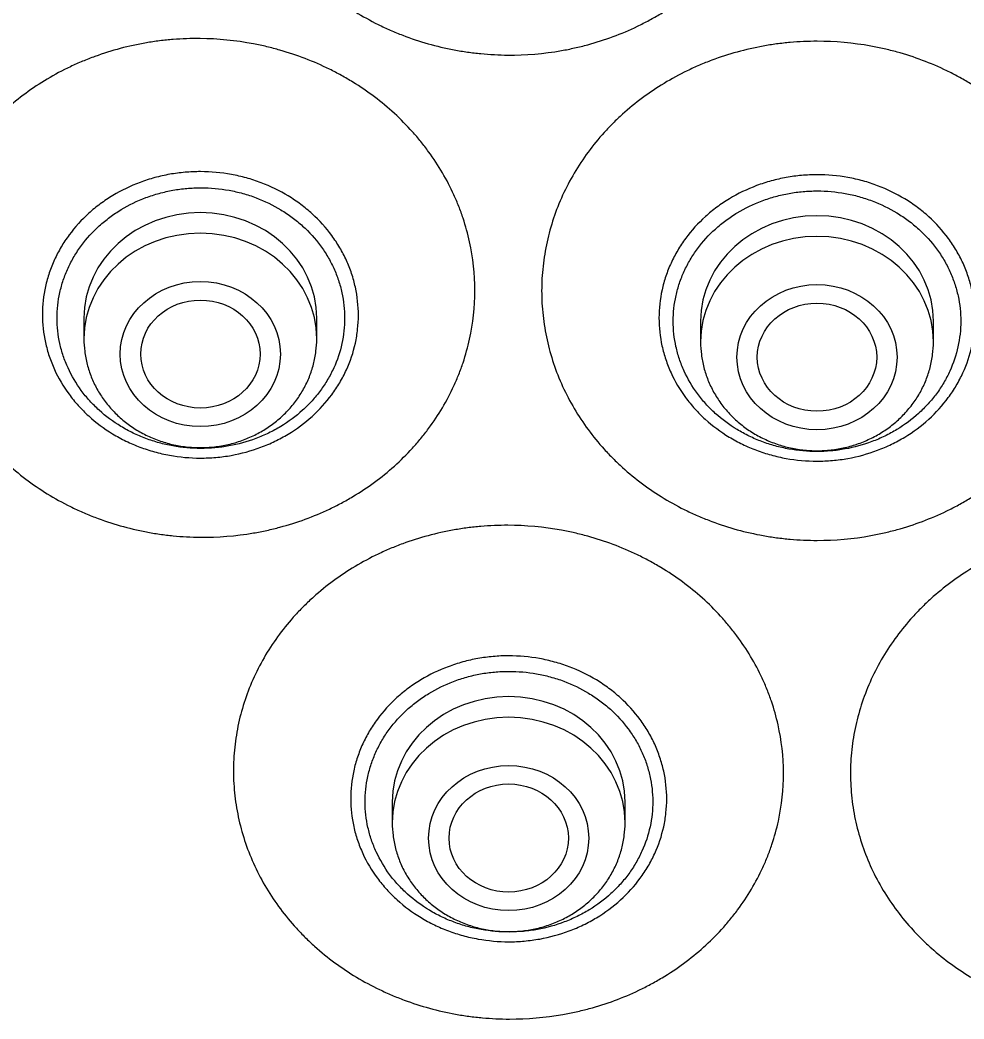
# Model space of a CAD drawing. Header units: millimetres. Extents: x 976 to 9349, y -1578 to 2211.
# Drawn here: x 2936.504 to 2938.166, y 1368.566 to 1370.325 of the extents above; entities that cross this region are included whole.
import ezdxf

# ---------------------------------------------------------------- set-up
doc = ezdxf.new("R2010")
doc.units = ezdxf.units.MM
doc.layers.add('Wbudowane', color=175, linetype='Continuous')

# ---------------------------------------------------------------- blocks, each defined once
blk = doc.blocks.new('Z$W@#21058')
for p, q in [((18.569, 137.7496), (18.569, 137.7133)), ((18.979, 137.7133), (18.979, 137.7496)), ((19.655, 137.7442), (19.655, 137.7078)), ((20.065, 137.7078), (20.065, 137.7442)), ((19.112, 136.8973), (19.112, 136.8609)), ((19.522, 136.8609), (19.522, 136.8973))]:
    blk.add_line(p, q)
for centre in [(18.774, 137.7496), (19.86, 137.7442), (18.774, 137.7133), (19.86, 137.7078), (19.317, 136.8973), (19.317, 136.8609)]:
    blk.add_ellipse(centre, major_axis=(-0.205, 0), ratio=0.906308, start_param=3.141593, end_param=6.283185)
for centre, major_axis, ratio in [((18.774, 137.6863), (-0.141, 0), 0.906308), ((19.86, 137.6808), (-0.141, 0), 0.906308), ((18.7742, 137.6863), (0.105, 0), 0.905881), ((19.86, 137.6808), (0.1051, 0), 0.906308), ((19.317, 136.8339), (-0.141, 0), 0.906308), ((19.3171, 136.834), (0.105, 0.0002), 0.90652)]:
    blk.add_ellipse(centre, major_axis=major_axis, ratio=ratio)
for points, knots in [([(19.801, 138.6523), (19.8009, 138.623), (19.7977, 138.5943), (19.7883, 138.5519), (19.7844, 138.5379), (19.7775, 138.5171), (19.7749, 138.5102), (19.7695, 138.4964), (19.7666, 138.4897), (19.7513, 138.4563), (19.7363, 138.4309), (19.7143, 138.401), (19.7097, 138.3951), (19.7002, 138.3835), (19.6952, 138.3778), (19.68, 138.361), (19.6693, 138.3503), (19.6357, 138.3199), (19.6113, 138.3017), (19.5781, 138.2817), (19.5713, 138.2779), (19.5576, 138.2705), (19.5507, 138.2669), (19.5297, 138.2568), (19.5011, 138.2447), (19.4714, 138.2352), (19.4486, 138.229), (19.4409, 138.2271), (19.4255, 138.2237), (19.4177, 138.2221), (19.3786, 138.2153), (19.3471, 138.2127), (19.2998, 138.213), (19.2839, 138.2138), (19.2601, 138.2161), (19.2522, 138.217), (19.2364, 138.2193), (19.2286, 138.2206), (19.1898, 138.2279), (19.1597, 138.2365), (19.1231, 138.2506), (19.1158, 138.2535), (19.1014, 138.2599), (19.0942, 138.2632), (19.0732, 138.2736), (19.0597, 138.2812), (19.0204, 138.3055), (18.9959, 138.324), (18.9678, 138.35), (18.9623, 138.3553), (18.9516, 138.3661), (18.9465, 138.3717), (18.9315, 138.3885), (18.9127, 138.4119), (18.8965, 138.4368), (18.8816, 138.4625), (18.8748, 138.4758), (18.8566, 138.5162), (18.8476, 138.5438), (18.8399, 138.5794), (18.8386, 138.5865), (18.8363, 138.6009), (18.8353, 138.6082), (18.833, 138.63), (18.8316, 138.6591), (18.8332, 138.6882), (18.8365, 138.7173), (18.8389, 138.7317), (18.8483, 138.7741), (18.8576, 138.8017), (18.876, 138.8418), (18.8829, 138.855), (18.898, 138.8805), (18.9143, 138.9052), (18.9332, 138.9282), (18.9483, 138.9449), (18.9535, 138.9503), (18.9642, 138.961), (18.9698, 138.9663), (18.9981, 138.9919), (19.0226, 139.01), (19.0621, 139.0338), (19.0757, 139.0411), (19.0967, 139.0513), (19.1039, 139.0545), (19.1183, 139.0606), (19.1256, 139.0635), (19.1623, 139.0771), (19.1925, 139.0853), (19.2314, 139.092), (19.2392, 139.0932), (19.2549, 139.0953), (19.2629, 139.0961), (19.2867, 139.0981), (19.3025, 139.0987), (19.3499, 139.0983), (19.3813, 139.0953), (19.4204, 139.0879), (19.4282, 139.0862), (19.4436, 139.0826), (19.4513, 139.0806), (19.474, 139.0741), (19.5037, 139.0642), (19.5322, 139.0516), (19.5532, 139.0412), (19.5601, 139.0376), (19.5737, 139.03), (19.5805, 139.026), (19.6135, 139.0056), (19.6379, 138.9871), (19.6713, 138.9562), (19.6819, 138.9454), (19.6971, 138.9283), (19.702, 138.9225), (19.7114, 138.9108), (19.7159, 138.9048), (19.7378, 138.8746), (19.7526, 138.849), (19.7677, 138.8154), (19.7706, 138.8086), (19.7759, 138.7948), (19.7784, 138.7878), (19.7852, 138.7669), (19.789, 138.7529), (19.7981, 138.7103), (19.8011, 138.6815), (19.801, 138.6523)], [0, 0, 0, 0, 0.03125, 0.03125, 0.046875, 0.046875, 0.054688, 0.054688, 0.0625, 0.0625, 0.09375, 0.09375, 0.101562, 0.101562, 0.109375, 0.109375, 0.125, 0.125, 0.15625, 0.15625, 0.164062, 0.164062, 0.171875, 0.171875, 0.1875, 0.203125, 0.203125, 0.210937, 0.210937, 0.21875, 0.21875, 0.25, 0.25, 0.265625, 0.265625, 0.273437, 0.273437, 0.28125, 0.28125, 0.3125, 0.3125, 0.320312, 0.320312, 0.328125, 0.328125, 0.34375, 0.34375, 0.375, 0.375, 0.382812, 0.382812, 0.390625, 0.390625, 0.40625, 0.421875, 0.421875, 0.4375, 0.4375, 0.46875, 0.46875, 0.476562, 0.476562, 0.484375, 0.484375, 0.5, 0.515625, 0.515625, 0.53125, 0.53125, 0.5625, 0.5625, 0.578125, 0.578125, 0.59375, 0.609375, 0.609375, 0.617187, 0.617187, 0.625, 0.625, 0.65625, 0.65625, 0.671875, 0.671875, 0.679687, 0.679687, 0.6875, 0.6875, 0.71875, 0.71875, 0.726562, 0.726562, 0.734375, 0.734375, 0.75, 0.75, 0.78125, 0.78125, 0.789062, 0.789062, 0.796875, 0.796875, 0.8125, 0.828125, 0.828125, 0.835937, 0.835937, 0.84375, 0.84375, 0.875, 0.875, 0.890625, 0.890625, 0.898437, 0.898437, 0.90625, 0.90625, 0.9375, 0.9375, 0.945312, 0.945312, 0.953125, 0.953125, 0.96875, 0.96875, 1, 1, 1, 1]), ([(20.8876, 138.6572), (20.8876, 138.6279), (20.8844, 138.5991), (20.8751, 138.5567), (20.8713, 138.5426), (20.8643, 138.5217), (20.8618, 138.5148), (20.8564, 138.501), (20.8535, 138.4942), (20.8383, 138.4606), (20.8234, 138.4351), (20.8013, 138.405), (20.7968, 138.399), (20.7873, 138.3873), (20.7824, 138.3815), (20.7671, 138.3646), (20.7564, 138.3538), (20.7229, 138.323), (20.6985, 138.3046), (20.6653, 138.2843), (20.6586, 138.2804), (20.6449, 138.2728), (20.6379, 138.2692), (20.617, 138.2589), (20.5884, 138.2465), (20.5586, 138.2367), (20.5359, 138.2303), (20.5282, 138.2283), (20.5128, 138.2247), (20.5049, 138.2231), (20.4659, 138.2159), (20.4344, 138.213), (20.3871, 138.2128), (20.3712, 138.2135), (20.3474, 138.2155), (20.3395, 138.2164), (20.3237, 138.2185), (20.3159, 138.2197), (20.2771, 138.2267), (20.2469, 138.2349), (20.2103, 138.2487), (20.203, 138.2516), (20.1886, 138.2578), (20.1815, 138.2611), (20.1605, 138.2713), (20.1469, 138.2787), (20.1076, 138.3026), (20.0831, 138.3208), (20.0549, 138.3465), (20.0494, 138.3518), (20.0387, 138.3625), (20.0336, 138.368), (20.0185, 138.3847), (19.9998, 138.4078), (19.9835, 138.4326), (19.9686, 138.4581), (19.9617, 138.4714), (19.9435, 138.5115), (19.9344, 138.5391), (19.9252, 138.5816), (19.9228, 138.596), (19.9197, 138.6251), (19.9182, 138.6542), (19.9198, 138.6833), (19.9222, 138.7051), (19.9232, 138.7124), (19.9255, 138.7268), (19.9269, 138.7339), (19.9347, 138.7694), (19.9439, 138.797), (19.9622, 138.8374), (19.9691, 138.8507), (19.9842, 138.8763), (20.0005, 138.9012), (20.0193, 138.9244), (20.0344, 138.9412), (20.0396, 138.9467), (20.0503, 138.9575), (20.0558, 138.9628), (20.0841, 138.9887), (20.1086, 139.0071), (20.1481, 139.0313), (20.1616, 139.0387), (20.1827, 139.0491), (20.1899, 139.0524), (20.2043, 139.0587), (20.2116, 139.0616), (20.2483, 139.0756), (20.2785, 139.084), (20.3173, 139.0912), (20.3251, 139.0925), (20.3409, 139.0946), (20.3488, 139.0956), (20.3727, 139.0978), (20.3885, 139.0985), (20.4359, 139.0986), (20.4673, 139.0959), (20.5063, 139.0889), (20.5142, 139.0873), (20.5296, 139.0838), (20.5373, 139.0819), (20.56, 139.0757), (20.5897, 139.066), (20.6182, 139.0537), (20.6392, 139.0436), (20.6461, 139.04), (20.6597, 139.0326), (20.6665, 139.0287), (20.6996, 139.0085), (20.7239, 138.9903), (20.7574, 138.9597), (20.768, 138.949), (20.7832, 138.9322), (20.7881, 138.9264), (20.7976, 138.9147), (20.8021, 138.9088), (20.824, 138.8788), (20.8389, 138.8534), (20.854, 138.8199), (20.8569, 138.8132), (20.8622, 138.7994), (20.8647, 138.7925), (20.8716, 138.7716), (20.8754, 138.7576), (20.8846, 138.7152), (20.8877, 138.6864), (20.8876, 138.6572)], [0, 0, 0, 0, 0.03125, 0.03125, 0.046875, 0.046875, 0.054687, 0.054687, 0.0625, 0.0625, 0.09375, 0.09375, 0.101562, 0.101562, 0.109375, 0.109375, 0.125, 0.125, 0.15625, 0.15625, 0.164062, 0.164062, 0.171875, 0.171875, 0.1875, 0.203125, 0.203125, 0.210937, 0.210937, 0.21875, 0.21875, 0.25, 0.25, 0.265625, 0.265625, 0.273437, 0.273437, 0.28125, 0.28125, 0.3125, 0.3125, 0.320312, 0.320312, 0.328125, 0.328125, 0.34375, 0.34375, 0.375, 0.375, 0.382812, 0.382812, 0.390625, 0.390625, 0.40625, 0.421875, 0.421875, 0.4375, 0.4375, 0.46875, 0.46875, 0.484375, 0.484375, 0.5, 0.515625, 0.515625, 0.523437, 0.523437, 0.53125, 0.53125, 0.5625, 0.5625, 0.578125, 0.578125, 0.59375, 0.609375, 0.609375, 0.617187, 0.617187, 0.625, 0.625, 0.65625, 0.65625, 0.671875, 0.671875, 0.679687, 0.679687, 0.6875, 0.6875, 0.71875, 0.71875, 0.726562, 0.726562, 0.734375, 0.734375, 0.75, 0.75, 0.78125, 0.78125, 0.789062, 0.789062, 0.796875, 0.796875, 0.8125, 0.828125, 0.828125, 0.835937, 0.835937, 0.84375, 0.84375, 0.875, 0.875, 0.890625, 0.890625, 0.898437, 0.898437, 0.90625, 0.90625, 0.9375, 0.9375, 0.945312, 0.945312, 0.953125, 0.953125, 0.96875, 0.96875, 1, 1, 1, 1]), ([(19.2575, 137.7982), (19.2575, 137.7692), (19.2543, 137.7407), (19.2451, 137.6987), (19.2413, 137.6848), (19.2344, 137.6642), (19.2319, 137.6574), (19.2265, 137.6438), (19.2236, 137.6371), (19.2085, 137.604), (19.1936, 137.5789), (19.1716, 137.5493), (19.1671, 137.5435), (19.1576, 137.532), (19.1527, 137.5263), (19.1375, 137.5096), (19.1269, 137.4991), (19.0934, 137.469), (19.069, 137.4511), (19.0359, 137.4313), (19.0292, 137.4275), (19.0155, 137.4202), (19.0086, 137.4167), (18.9876, 137.4068), (18.9591, 137.3948), (18.9293, 137.3854), (18.9066, 137.3794), (18.899, 137.3775), (18.8835, 137.3741), (18.8757, 137.3726), (18.8366, 137.3659), (18.8052, 137.3634), (18.7578, 137.3639), (18.742, 137.3647), (18.7182, 137.3671), (18.7103, 137.368), (18.6945, 137.3703), (18.6867, 137.3716), (18.6479, 137.379), (18.6177, 137.3876), (18.5811, 137.4017), (18.5738, 137.4047), (18.5594, 137.411), (18.5522, 137.4143), (18.5312, 137.4247), (18.5176, 137.4322), (18.4783, 137.4565), (18.4538, 137.4749), (18.4256, 137.5008), (18.4201, 137.5061), (18.4094, 137.5168), (18.4042, 137.5223), (18.3892, 137.5391), (18.3704, 137.5623), (18.3541, 137.587), (18.3391, 137.6126), (18.3323, 137.6258), (18.314, 137.6659), (18.3049, 137.6933), (18.2971, 137.7285), (18.2958, 137.7356), (18.2934, 137.7499), (18.2925, 137.7571), (18.2901, 137.7788), (18.2885, 137.8076), (18.2901, 137.8364), (18.2925, 137.8581), (18.2934, 137.8652), (18.2958, 137.8795), (18.2972, 137.8865), (18.3049, 137.9216), (18.314, 137.9489), (18.3323, 137.9886), (18.3391, 138.0017), (18.3541, 138.0269), (18.3704, 138.0513), (18.3892, 138.0741), (18.4042, 138.0906), (18.4094, 138.096), (18.4201, 138.1065), (18.4256, 138.1117), (18.4538, 138.1371), (18.4783, 138.155), (18.5176, 138.1784), (18.5312, 138.1857), (18.5522, 138.1957), (18.5594, 138.1988), (18.5738, 138.2049), (18.5811, 138.2077), (18.6177, 138.2211), (18.6479, 138.2291), (18.6867, 138.2357), (18.6945, 138.2369), (18.7103, 138.2389), (18.7182, 138.2397), (18.742, 138.2416), (18.7578, 138.2421), (18.8052, 138.2416), (18.8366, 138.2385), (18.8757, 138.2311), (18.8835, 138.2294), (18.899, 138.2257), (18.9066, 138.2237), (18.9293, 138.2172), (18.9591, 138.2073), (18.9876, 138.1948), (19.0086, 138.1844), (19.0155, 138.1808), (19.0292, 138.1732), (19.0359, 138.1693), (19.069, 138.1489), (19.0934, 138.1305), (19.1269, 138.0998), (19.1375, 138.089), (19.1527, 138.0721), (19.1576, 138.0663), (19.1671, 138.0546), (19.1716, 138.0487), (19.1936, 138.0187), (19.2085, 137.9933), (19.2236, 137.9599), (19.2265, 137.9532), (19.2319, 137.9395), (19.2344, 137.9326), (19.2413, 137.9118), (19.2451, 137.8979), (19.2543, 137.8557), (19.2575, 137.8272), (19.2575, 137.7982)], [0, 0, 0, 0, 0.03125, 0.03125, 0.046875, 0.046875, 0.054687, 0.054687, 0.0625, 0.0625, 0.09375, 0.09375, 0.101562, 0.101562, 0.109375, 0.109375, 0.125, 0.125, 0.15625, 0.15625, 0.164062, 0.164062, 0.171875, 0.171875, 0.1875, 0.203125, 0.203125, 0.210937, 0.210937, 0.21875, 0.21875, 0.25, 0.25, 0.265625, 0.265625, 0.273438, 0.273438, 0.28125, 0.28125, 0.3125, 0.3125, 0.320313, 0.320313, 0.328125, 0.328125, 0.34375, 0.34375, 0.375, 0.375, 0.382813, 0.382813, 0.390625, 0.390625, 0.40625, 0.421875, 0.421875, 0.4375, 0.4375, 0.46875, 0.46875, 0.476562, 0.476562, 0.484375, 0.484375, 0.5, 0.515625, 0.515625, 0.523437, 0.523437, 0.53125, 0.53125, 0.5625, 0.5625, 0.578125, 0.578125, 0.59375, 0.609375, 0.609375, 0.617187, 0.617187, 0.625, 0.625, 0.65625, 0.65625, 0.671875, 0.671875, 0.679687, 0.679687, 0.6875, 0.6875, 0.71875, 0.71875, 0.726562, 0.726562, 0.734375, 0.734375, 0.75, 0.75, 0.78125, 0.78125, 0.789062, 0.789062, 0.796875, 0.796875, 0.8125, 0.828125, 0.828125, 0.835937, 0.835937, 0.84375, 0.84375, 0.875, 0.875, 0.890625, 0.890625, 0.898437, 0.898437, 0.90625, 0.90625, 0.9375, 0.9375, 0.945312, 0.945312, 0.953125, 0.953125, 0.96875, 0.96875, 1, 1, 1, 1]), ([(20.3449, 137.7976), (20.3449, 137.7686), (20.3417, 137.74), (20.3325, 137.6979), (20.3287, 137.684), (20.3217, 137.6633), (20.3192, 137.6564), (20.3138, 137.6428), (20.311, 137.636), (20.2958, 137.6028), (20.2809, 137.5775), (20.2589, 137.5477), (20.2543, 137.5418), (20.2448, 137.5302), (20.2399, 137.5244), (20.2247, 137.5077), (20.214, 137.497), (20.1805, 137.4666), (20.156, 137.4484), (20.1229, 137.4283), (20.1161, 137.4244), (20.1024, 137.417), (20.0955, 137.4134), (20.0745, 137.4033), (20.0459, 137.391), (20.0162, 137.3813), (19.9934, 137.3751), (19.9858, 137.3732), (19.9703, 137.3696), (19.9625, 137.368), (19.9233, 137.361), (19.8919, 137.3582), (19.8444, 137.3582), (19.8286, 137.3589), (19.8048, 137.361), (19.7968, 137.3619), (19.781, 137.364), (19.7732, 137.3652), (19.7343, 137.3722), (19.7041, 137.3805), (19.6674, 137.3943), (19.6601, 137.3972), (19.6457, 137.4034), (19.6385, 137.4066), (19.6175, 137.4168), (19.6039, 137.4242), (19.5644, 137.4481), (19.54, 137.4662), (19.5117, 137.4919), (19.5061, 137.4971), (19.4955, 137.5078), (19.4903, 137.5132), (19.4752, 137.5299), (19.4564, 137.5529), (19.4401, 137.5775), (19.4251, 137.6029), (19.4182, 137.616), (19.3999, 137.656), (19.3907, 137.6834), (19.383, 137.7186), (19.3816, 137.7256), (19.3793, 137.7399), (19.3783, 137.7471), (19.3759, 137.7688), (19.3743, 137.7976), (19.3759, 137.8265), (19.3783, 137.8481), (19.3793, 137.8553), (19.3816, 137.8696), (19.383, 137.8767), (19.3907, 137.9119), (19.3999, 137.9393), (19.4182, 137.9792), (19.4251, 137.9924), (19.4401, 138.0178), (19.4564, 138.0424), (19.4752, 138.0654), (19.4903, 138.082), (19.4955, 138.0875), (19.5061, 138.0981), (19.5117, 138.1034), (19.54, 138.129), (19.5644, 138.1472), (19.6039, 138.171), (19.6175, 138.1784), (19.6385, 138.1886), (19.6457, 138.1919), (19.6601, 138.1981), (19.6674, 138.201), (19.7041, 138.2147), (19.7343, 138.223), (19.7732, 138.23), (19.781, 138.2313), (19.7968, 138.2334), (19.8048, 138.2343), (19.8286, 138.2364), (19.8444, 138.2371), (19.8919, 138.2371), (19.9233, 138.2343), (19.9625, 138.2272), (19.9703, 138.2256), (19.9858, 138.2221), (19.9934, 138.2202), (20.0162, 138.2139), (20.0459, 138.2042), (20.0745, 138.192), (20.0955, 138.1818), (20.1024, 138.1783), (20.1161, 138.1708), (20.1229, 138.1669), (20.156, 138.1468), (20.1805, 138.1287), (20.214, 138.0983), (20.2247, 138.0876), (20.2399, 138.0708), (20.2448, 138.0651), (20.2543, 138.0535), (20.2589, 138.0476), (20.2809, 138.0177), (20.2958, 137.9925), (20.311, 137.9592), (20.3138, 137.9525), (20.3192, 137.9388), (20.3217, 137.932), (20.3287, 137.9112), (20.3325, 137.8973), (20.3417, 137.8552), (20.3449, 137.8267), (20.3449, 137.7976)], [0, 0, 0, 0, 0.03125, 0.03125, 0.046875, 0.046875, 0.054687, 0.054687, 0.0625, 0.0625, 0.09375, 0.09375, 0.101562, 0.101562, 0.109375, 0.109375, 0.125, 0.125, 0.15625, 0.15625, 0.164062, 0.164062, 0.171875, 0.171875, 0.1875, 0.203125, 0.203125, 0.210938, 0.210938, 0.21875, 0.21875, 0.25, 0.25, 0.265625, 0.265625, 0.273438, 0.273438, 0.28125, 0.28125, 0.3125, 0.3125, 0.320313, 0.320313, 0.328125, 0.328125, 0.34375, 0.34375, 0.375, 0.375, 0.382813, 0.382813, 0.390625, 0.390625, 0.40625, 0.421875, 0.421875, 0.4375, 0.4375, 0.46875, 0.46875, 0.476562, 0.476562, 0.484375, 0.484375, 0.5, 0.515625, 0.515625, 0.523437, 0.523437, 0.53125, 0.53125, 0.5625, 0.5625, 0.578125, 0.578125, 0.59375, 0.609375, 0.609375, 0.617187, 0.617187, 0.625, 0.625, 0.65625, 0.65625, 0.671875, 0.671875, 0.679688, 0.679688, 0.6875, 0.6875, 0.71875, 0.71875, 0.726563, 0.726563, 0.734375, 0.734375, 0.75, 0.75, 0.78125, 0.78125, 0.789063, 0.789063, 0.796875, 0.796875, 0.8125, 0.828125, 0.828125, 0.835938, 0.835938, 0.84375, 0.84375, 0.875, 0.875, 0.890625, 0.890625, 0.898438, 0.898438, 0.90625, 0.90625, 0.9375, 0.9375, 0.945313, 0.945313, 0.953125, 0.953125, 0.96875, 0.96875, 1, 1, 1, 1]), ([(18.4959, 137.7559), (18.4959, 137.7725), (18.4977, 137.789), (18.5022, 137.8094), (18.5033, 137.8134), (18.5055, 137.8215), (18.5067, 137.8255), (18.5107, 137.8373), (18.5168, 137.8527), (18.5246, 137.8676), (18.531, 137.8785), (18.5333, 137.8821), (18.538, 137.8892), (18.5405, 137.8927), (18.5532, 137.9099), (18.5647, 137.9226), (18.584, 137.94), (18.5908, 137.9455), (18.605, 137.956), (18.6123, 137.961), (18.635, 137.9746), (18.651, 137.9823), (18.6763, 137.9918), (18.685, 137.9946), (18.7025, 137.9993), (18.7201, 138.0033), (18.738, 138.0056), (18.7561, 138.0072), (18.7653, 138.0076), (18.7928, 138.0075), (18.8109, 138.0058), (18.8376, 138.001), (18.8464, 137.9989), (18.8595, 137.9953), (18.8639, 137.994), (18.8725, 137.9912), (18.8767, 137.9897), (18.8978, 137.9817), (18.9138, 137.9739), (18.9327, 137.9624), (18.9364, 137.96), (18.9437, 137.9551), (18.9474, 137.9525), (18.958, 137.9446), (18.9647, 137.939), (18.9839, 137.9215), (18.9955, 137.9088), (19.0082, 137.8915), (19.0106, 137.888), (19.0153, 137.8808), (19.0176, 137.8772), (19.024, 137.8663), (19.0317, 137.8514), (19.0378, 137.8359), (19.0418, 137.8241), (19.043, 137.8201), (19.0452, 137.812), (19.0462, 137.8079), (19.0507, 137.7876), (19.0524, 137.7712), (19.0524, 137.7465), (19.052, 137.7383), (19.0506, 137.7259), (19.0501, 137.7218), (19.0487, 137.7136), (19.0479, 137.7095), (19.0435, 137.6893), (19.0382, 137.6736), (19.0278, 137.6507), (19.0238, 137.6432), (19.0152, 137.6286), (19.0105, 137.6215), (18.9954, 137.6011), (18.9839, 137.5883), (18.9579, 137.5648), (18.9438, 137.5544), (18.9212, 137.5408), (18.9134, 137.5366), (18.8973, 137.5288), (18.889, 137.5252), (18.8637, 137.5158), (18.8463, 137.5111), (18.824, 137.5071), (18.8195, 137.5064), (18.8105, 137.5052), (18.8059, 137.5047), (18.7922, 137.5035), (18.7831, 137.5031), (18.7559, 137.5032), (18.7379, 137.5048), (18.7154, 137.5089), (18.7109, 137.5098), (18.702, 137.5118), (18.6976, 137.513), (18.6846, 137.5166), (18.6675, 137.5222), (18.6511, 137.5292), (18.6391, 137.5351), (18.6351, 137.5371), (18.6272, 137.5414), (18.6233, 137.5436), (18.6043, 137.5552), (18.5903, 137.5657), (18.571, 137.5832), (18.5649, 137.5893), (18.5562, 137.5989), (18.5534, 137.6022), (18.5479, 137.6089), (18.5453, 137.6123), (18.5327, 137.6295), (18.5241, 137.644), (18.5154, 137.663), (18.5138, 137.6669), (18.5107, 137.6747), (18.5092, 137.6787), (18.5053, 137.6906), (18.503, 137.6986), (18.4977, 137.7228), (18.4959, 137.7392), (18.4959, 137.7559)], [0, 0, 0, 0, 0.03125, 0.03125, 0.039062, 0.039062, 0.046875, 0.046875, 0.0625, 0.078125, 0.078125, 0.085937, 0.085937, 0.09375, 0.09375, 0.125, 0.125, 0.140625, 0.140625, 0.15625, 0.15625, 0.1875, 0.1875, 0.203125, 0.203125, 0.21875, 0.234375, 0.234375, 0.25, 0.25, 0.28125, 0.28125, 0.296875, 0.296875, 0.304687, 0.304687, 0.3125, 0.3125, 0.34375, 0.34375, 0.351562, 0.351562, 0.359375, 0.359375, 0.375, 0.375, 0.40625, 0.40625, 0.414062, 0.414062, 0.421875, 0.421875, 0.4375, 0.453125, 0.453125, 0.460937, 0.460937, 0.46875, 0.46875, 0.5, 0.5, 0.515625, 0.515625, 0.523437, 0.523437, 0.53125, 0.53125, 0.5625, 0.5625, 0.578125, 0.578125, 0.59375, 0.59375, 0.625, 0.625, 0.65625, 0.65625, 0.671875, 0.671875, 0.6875, 0.6875, 0.71875, 0.71875, 0.726562, 0.726562, 0.734375, 0.734375, 0.75, 0.75, 0.78125, 0.78125, 0.789062, 0.789062, 0.796875, 0.796875, 0.8125, 0.828125, 0.828125, 0.835937, 0.835937, 0.84375, 0.84375, 0.875, 0.875, 0.890625, 0.890625, 0.898437, 0.898437, 0.90625, 0.90625, 0.9375, 0.9375, 0.945312, 0.945312, 0.953125, 0.953125, 0.96875, 0.96875, 1, 1, 1, 1]), ([(19.5817, 137.7499), (19.5817, 137.7665), (19.5835, 137.783), (19.588, 137.8034), (19.589, 137.8075), (19.5913, 137.8155), (19.5925, 137.8195), (19.5965, 137.8313), (19.6026, 137.8468), (19.6104, 137.8617), (19.6168, 137.8726), (19.6191, 137.8762), (19.6238, 137.8833), (19.6263, 137.8868), (19.639, 137.904), (19.6505, 137.9167), (19.6698, 137.9342), (19.6766, 137.9397), (19.6908, 137.9503), (19.6981, 137.9552), (19.7208, 137.9689), (19.7368, 137.9766), (19.7621, 137.9861), (19.7708, 137.9889), (19.7883, 137.9937), (19.8059, 137.9977), (19.8238, 138.0001), (19.8419, 138.0017), (19.8511, 138.0021), (19.8786, 138.0021), (19.8967, 138.0004), (19.9234, 137.9956), (19.9322, 137.9936), (19.9453, 137.99), (19.9497, 137.9887), (19.9583, 137.9859), (19.9626, 137.9844), (19.9836, 137.9764), (19.9996, 137.9687), (20.0185, 137.9572), (20.0222, 137.9548), (20.0296, 137.9499), (20.0332, 137.9473), (20.0438, 137.9394), (20.0505, 137.9339), (20.0698, 137.9164), (20.0813, 137.9037), (20.094, 137.8865), (20.0965, 137.8829), (20.1012, 137.8758), (20.1034, 137.8722), (20.1098, 137.8613), (20.1176, 137.8464), (20.1237, 137.8309), (20.1276, 137.8191), (20.1289, 137.8151), (20.1311, 137.807), (20.1321, 137.803), (20.1365, 137.7826), (20.1383, 137.7663), (20.1383, 137.7416), (20.1378, 137.7333), (20.1365, 137.7209), (20.1359, 137.7168), (20.1346, 137.7086), (20.1338, 137.7045), (20.1293, 137.6843), (20.1241, 137.6686), (20.1136, 137.6457), (20.1096, 137.6381), (20.101, 137.6235), (20.0963, 137.6165), (20.0812, 137.596), (20.0697, 137.5833), (20.0437, 137.5597), (20.0296, 137.5493), (20.007, 137.5356), (19.9992, 137.5314), (19.9831, 137.5235), (19.9748, 137.52), (19.9495, 137.5105), (19.9321, 137.5057), (19.9098, 137.5017), (19.9054, 137.501), (19.8963, 137.4998), (19.8918, 137.4993), (19.8781, 137.4981), (19.869, 137.4977), (19.8417, 137.4977), (19.8237, 137.4993), (19.8012, 137.5033), (19.7967, 137.5042), (19.7879, 137.5063), (19.7835, 137.5074), (19.7704, 137.511), (19.7533, 137.5165), (19.7369, 137.5235), (19.7249, 137.5294), (19.7209, 137.5314), (19.713, 137.5357), (19.7091, 137.5379), (19.6901, 137.5494), (19.6761, 137.5599), (19.6568, 137.5773), (19.6507, 137.5834), (19.642, 137.5931), (19.6392, 137.5964), (19.6337, 137.603), (19.6311, 137.6064), (19.6185, 137.6235), (19.6099, 137.638), (19.6012, 137.6571), (19.5995, 137.661), (19.5965, 137.6688), (19.595, 137.6727), (19.591, 137.6846), (19.5888, 137.6926), (19.5835, 137.7168), (19.5817, 137.7332), (19.5817, 137.7499)], [0, 0, 0, 0, 0.03125, 0.03125, 0.039062, 0.039062, 0.046875, 0.046875, 0.0625, 0.078125, 0.078125, 0.085937, 0.085937, 0.09375, 0.09375, 0.125, 0.125, 0.140625, 0.140625, 0.15625, 0.15625, 0.1875, 0.1875, 0.203125, 0.203125, 0.21875, 0.234375, 0.234375, 0.25, 0.25, 0.28125, 0.28125, 0.296875, 0.296875, 0.304687, 0.304687, 0.3125, 0.3125, 0.34375, 0.34375, 0.351562, 0.351562, 0.359375, 0.359375, 0.375, 0.375, 0.40625, 0.40625, 0.414062, 0.414062, 0.421875, 0.421875, 0.4375, 0.453125, 0.453125, 0.460937, 0.460937, 0.46875, 0.46875, 0.5, 0.5, 0.515625, 0.515625, 0.523437, 0.523437, 0.53125, 0.53125, 0.5625, 0.5625, 0.578125, 0.578125, 0.59375, 0.59375, 0.625, 0.625, 0.65625, 0.65625, 0.671875, 0.671875, 0.6875, 0.6875, 0.71875, 0.71875, 0.726562, 0.726562, 0.734375, 0.734375, 0.75, 0.75, 0.78125, 0.78125, 0.789062, 0.789062, 0.796875, 0.796875, 0.8125, 0.828125, 0.828125, 0.835937, 0.835937, 0.84375, 0.84375, 0.875, 0.875, 0.890625, 0.890625, 0.898437, 0.898437, 0.90625, 0.90625, 0.9375, 0.9375, 0.945312, 0.945312, 0.953125, 0.953125, 0.96875, 0.96875, 1, 1, 1, 1]), ([(18.5218, 137.7496), (18.5218, 137.7345), (18.5234, 137.7196), (18.5282, 137.6976), (18.5302, 137.6903), (18.535, 137.6759), (18.5379, 137.6687), (18.5474, 137.6479), (18.5552, 137.6347), (18.5667, 137.6191), (18.569, 137.616), (18.574, 137.61), (18.5766, 137.607), (18.5845, 137.5982), (18.5901, 137.5926), (18.6076, 137.5767), (18.6204, 137.5672), (18.6377, 137.5568), (18.6412, 137.5547), (18.6484, 137.5508), (18.652, 137.549), (18.6629, 137.5437), (18.6779, 137.5373), (18.6934, 137.5322), (18.7053, 137.5289), (18.7093, 137.5279), (18.7174, 137.5261), (18.7215, 137.5253), (18.7419, 137.5216), (18.7583, 137.5201), (18.7831, 137.5201), (18.7914, 137.5205), (18.8038, 137.5216), (18.808, 137.522), (18.8162, 137.5232), (18.8203, 137.5238), (18.8406, 137.5275), (18.8564, 137.5318), (18.8794, 137.5404), (18.887, 137.5437), (18.9017, 137.5508), (18.9088, 137.5546), (18.9293, 137.5671), (18.9421, 137.5766), (18.9599, 137.5926), (18.9655, 137.5982), (18.9759, 137.6098), (18.9858, 137.6218), (18.9943, 137.6347), (19.0021, 137.6479), (19.0057, 137.6548), (19.0153, 137.6757), (19.0201, 137.69), (19.0249, 137.712), (19.0262, 137.7195), (19.0278, 137.7346), (19.0282, 137.7421), (19.0282, 137.7645), (19.0266, 137.7794), (19.0226, 137.7979), (19.0217, 137.8016), (19.0196, 137.809), (19.0185, 137.8126), (19.0149, 137.8234), (19.0094, 137.8375), (19.0023, 137.851), (18.9965, 137.8609), (18.9944, 137.8642), (18.9902, 137.8707), (18.9879, 137.8739), (18.9764, 137.8896), (18.9659, 137.9012), (18.9484, 137.9171), (18.9423, 137.9221), (18.9326, 137.9293), (18.9293, 137.9317), (18.9226, 137.9362), (18.9192, 137.9383), (18.902, 137.9488), (18.8875, 137.9558), (18.8683, 137.963), (18.8645, 137.9644), (18.8566, 137.967), (18.8526, 137.9681), (18.8407, 137.9714), (18.8327, 137.9733), (18.8084, 137.9777), (18.7919, 137.9792), (18.7711, 137.9792), (18.7669, 137.9791), (18.7586, 137.9787), (18.7544, 137.9784), (18.7421, 137.9774), (18.7258, 137.9752), (18.7097, 137.9715), (18.6938, 137.9672), (18.6859, 137.9646), (18.6629, 137.956), (18.6483, 137.949), (18.6277, 137.9365), (18.621, 137.932), (18.6081, 137.9224), (18.6019, 137.9174), (18.5844, 137.9015), (18.5739, 137.8899), (18.56, 137.8712), (18.5557, 137.8646), (18.5478, 137.8514), (18.5408, 137.8378), (18.5352, 137.8238), (18.5303, 137.8094), (18.5283, 137.8021), (18.5234, 137.7798), (18.5218, 137.7648), (18.5218, 137.7496)], [0, 0, 0, 0, 0.03125, 0.03125, 0.046875, 0.046875, 0.0625, 0.0625, 0.09375, 0.09375, 0.101562, 0.101562, 0.109375, 0.109375, 0.125, 0.125, 0.15625, 0.15625, 0.164062, 0.164062, 0.171875, 0.171875, 0.1875, 0.203125, 0.203125, 0.210937, 0.210937, 0.21875, 0.21875, 0.25, 0.25, 0.265625, 0.265625, 0.273437, 0.273437, 0.28125, 0.28125, 0.3125, 0.3125, 0.328125, 0.328125, 0.34375, 0.34375, 0.375, 0.375, 0.390625, 0.390625, 0.40625, 0.421875, 0.421875, 0.4375, 0.4375, 0.46875, 0.46875, 0.484375, 0.484375, 0.5, 0.5, 0.53125, 0.53125, 0.539062, 0.539062, 0.546875, 0.546875, 0.5625, 0.578125, 0.578125, 0.585937, 0.585937, 0.59375, 0.59375, 0.625, 0.625, 0.640625, 0.640625, 0.648437, 0.648437, 0.65625, 0.65625, 0.6875, 0.6875, 0.695312, 0.695312, 0.703125, 0.703125, 0.71875, 0.71875, 0.75, 0.75, 0.757812, 0.757812, 0.765625, 0.765625, 0.78125, 0.796875, 0.796875, 0.8125, 0.8125, 0.84375, 0.84375, 0.859375, 0.859375, 0.875, 0.875, 0.90625, 0.90625, 0.921875, 0.921875, 0.9375, 0.953125, 0.953125, 0.96875, 0.96875, 1, 1, 1, 1]), ([(19.6068, 137.7442), (19.6068, 137.729), (19.6085, 137.7141), (19.6133, 137.6921), (19.6153, 137.6848), (19.6201, 137.6704), (19.6229, 137.6632), (19.6325, 137.6424), (19.6402, 137.6292), (19.6517, 137.6136), (19.6541, 137.6106), (19.6591, 137.6045), (19.6616, 137.6015), (19.6696, 137.5927), (19.6751, 137.5872), (19.6927, 137.5713), (19.7054, 137.5618), (19.7227, 137.5513), (19.7262, 137.5493), (19.7334, 137.5454), (19.737, 137.5435), (19.748, 137.5382), (19.7629, 137.5318), (19.7784, 137.5268), (19.7903, 137.5235), (19.7943, 137.5225), (19.8024, 137.5207), (19.8065, 137.5198), (19.8269, 137.5162), (19.8434, 137.5147), (19.8681, 137.5147), (19.8764, 137.515), (19.8888, 137.5161), (19.893, 137.5166), (19.9012, 137.5177), (19.9053, 137.5184), (19.9256, 137.522), (19.9414, 137.5264), (19.9644, 137.535), (19.972, 137.5382), (19.9867, 137.5453), (19.9937, 137.5492), (20.0143, 137.5616), (20.0271, 137.5711), (20.0448, 137.5872), (20.0504, 137.5928), (20.0609, 137.6043), (20.0708, 137.6163), (20.0793, 137.6292), (20.0871, 137.6425), (20.0907, 137.6493), (20.1002, 137.6702), (20.105, 137.6845), (20.1099, 137.7065), (20.1111, 137.714), (20.1128, 137.7291), (20.1132, 137.7366), (20.1132, 137.759), (20.1116, 137.7739), (20.1076, 137.7924), (20.1066, 137.7961), (20.1046, 137.8035), (20.1035, 137.8071), (20.0999, 137.8179), (20.0943, 137.832), (20.0873, 137.8455), (20.0815, 137.8554), (20.0794, 137.8587), (20.0752, 137.8652), (20.0729, 137.8684), (20.0613, 137.8841), (20.0509, 137.8957), (20.0334, 137.9115), (20.0272, 137.9166), (20.0176, 137.9238), (20.0143, 137.9261), (20.0076, 137.9306), (20.0042, 137.9328), (19.987, 137.9432), (19.9725, 137.9503), (19.9533, 137.9575), (19.9495, 137.9589), (19.9416, 137.9614), (19.9376, 137.9626), (19.9257, 137.9659), (19.9177, 137.9677), (19.8934, 137.9721), (19.877, 137.9736), (19.8561, 137.9736), (19.8519, 137.9735), (19.8436, 137.9732), (19.8395, 137.9729), (19.8271, 137.9718), (19.8108, 137.9696), (19.7948, 137.966), (19.7789, 137.9616), (19.771, 137.9591), (19.7479, 137.9505), (19.7334, 137.9434), (19.7127, 137.931), (19.7061, 137.9265), (19.6931, 137.9169), (19.687, 137.9118), (19.6694, 137.896), (19.6589, 137.8844), (19.645, 137.8656), (19.6407, 137.8591), (19.6329, 137.8459), (19.6258, 137.8323), (19.6202, 137.8183), (19.6154, 137.8039), (19.6134, 137.7966), (19.6085, 137.7743), (19.6068, 137.7593), (19.6068, 137.7442)], [0, 0, 0, 0, 0.03125, 0.03125, 0.046875, 0.046875, 0.0625, 0.0625, 0.09375, 0.09375, 0.101563, 0.101563, 0.109375, 0.109375, 0.125, 0.125, 0.15625, 0.15625, 0.164063, 0.164063, 0.171875, 0.171875, 0.1875, 0.203125, 0.203125, 0.210938, 0.210938, 0.21875, 0.21875, 0.25, 0.25, 0.265625, 0.265625, 0.273438, 0.273438, 0.28125, 0.28125, 0.3125, 0.3125, 0.328125, 0.328125, 0.34375, 0.34375, 0.375, 0.375, 0.390625, 0.390625, 0.40625, 0.421875, 0.421875, 0.4375, 0.4375, 0.46875, 0.46875, 0.484375, 0.484375, 0.5, 0.5, 0.53125, 0.53125, 0.539063, 0.539063, 0.546875, 0.546875, 0.5625, 0.578125, 0.578125, 0.585938, 0.585938, 0.59375, 0.59375, 0.625, 0.625, 0.640625, 0.640625, 0.648438, 0.648438, 0.65625, 0.65625, 0.6875, 0.6875, 0.695313, 0.695313, 0.703125, 0.703125, 0.71875, 0.71875, 0.75, 0.75, 0.757813, 0.757813, 0.765625, 0.765625, 0.78125, 0.796875, 0.796875, 0.8125, 0.8125, 0.84375, 0.84375, 0.859375, 0.859375, 0.875, 0.875, 0.90625, 0.90625, 0.921875, 0.921875, 0.9375, 0.953125, 0.953125, 0.96875, 0.96875, 1, 1, 1, 1]), ([(18.569, 137.7133), (18.569, 137.7051), (18.57, 137.6912), (18.5743, 137.6678), (18.5815, 137.646), (18.5916, 137.6246), (18.6044, 137.6047), (18.6196, 137.5863), (18.6371, 137.5698), (18.6567, 137.5554), (18.678, 137.5433), (18.7007, 137.5337), (18.7245, 137.5267), (18.749, 137.5225), (18.774, 137.521), (18.7989, 137.5225), (18.8234, 137.5267), (18.8472, 137.5336), (18.87, 137.5433), (18.8913, 137.5554), (18.9109, 137.5698), (18.9284, 137.5864), (18.9437, 137.6048), (18.9564, 137.6247), (18.9665, 137.6461), (18.9738, 137.668), (18.9781, 137.6913), (18.979, 137.7052), (18.979, 137.7133)], [0, 0, 0, 0, 0.036694, 0.07465, 0.112689, 0.150846, 0.189146, 0.227598, 0.266201, 0.304942, 0.3438, 0.382753, 0.421774, 0.460843, 0.499936, 0.539034, 0.578117, 0.617162, 0.656147, 0.695046, 0.733834, 0.772489, 0.810994, 0.849343, 0.887544, 0.925617, 0.963594, 1, 1, 1, 1]), ([(19.655, 137.7078), (19.655, 137.6996), (19.656, 137.6857), (19.6603, 137.6623), (19.6675, 137.6405), (19.6776, 137.6191), (19.6904, 137.5992), (19.7056, 137.5808), (19.7231, 137.5643), (19.7427, 137.5499), (19.764, 137.5378), (19.7867, 137.5282), (19.8105, 137.5212), (19.835, 137.517), (19.86, 137.5155), (19.8849, 137.517), (19.9094, 137.5212), (19.9332, 137.5281), (19.956, 137.5378), (19.9773, 137.5499), (19.9969, 137.5643), (20.0144, 137.5809), (20.0297, 137.5993), (20.0424, 137.6192), (20.0525, 137.6406), (20.0598, 137.6625), (20.0641, 137.6858), (20.065, 137.6997), (20.065, 137.7078)], [0, 0, 0, 0, 0.036694, 0.07465, 0.112689, 0.150846, 0.189146, 0.227598, 0.266201, 0.304942, 0.3438, 0.382753, 0.421774, 0.460843, 0.499936, 0.539034, 0.578117, 0.617162, 0.656147, 0.695046, 0.733834, 0.772489, 0.810994, 0.849343, 0.887544, 0.925617, 0.963594, 1, 1, 1, 1]), ([(19.801, 136.9487), (19.8011, 136.92), (19.7981, 136.8917), (19.789, 136.8501), (19.7852, 136.8363), (19.7784, 136.8158), (19.7759, 136.809), (19.7706, 136.7955), (19.7677, 136.7889), (19.7526, 136.756), (19.7378, 136.7311), (19.7159, 136.7016), (19.7114, 136.6958), (19.702, 136.6843), (19.6971, 136.6787), (19.6819, 136.6621), (19.6713, 136.6516), (19.6379, 136.6216), (19.6135, 136.6037), (19.5805, 136.5839), (19.5737, 136.5801), (19.5601, 136.5727), (19.5532, 136.5692), (19.5322, 136.5592), (19.5037, 136.5472), (19.474, 136.5377), (19.4513, 136.5316), (19.4436, 136.5297), (19.4282, 136.5263), (19.4204, 136.5247), (19.3813, 136.5178), (19.3499, 136.5152), (19.3025, 136.5153), (19.2867, 136.516), (19.2629, 136.5182), (19.2549, 136.5191), (19.2392, 136.5212), (19.2314, 136.5224), (19.1925, 136.5295), (19.1623, 136.5378), (19.1256, 136.5514), (19.1183, 136.5544), (19.1039, 136.5605), (19.0967, 136.5638), (19.0756, 136.5739), (19.0621, 136.5812), (19.0226, 136.6049), (18.9981, 136.623), (18.9697, 136.6484), (18.9642, 136.6536), (18.9535, 136.6642), (18.9483, 136.6696), (18.9332, 136.6861), (18.9143, 136.7089), (18.898, 136.7332), (18.8829, 136.7584), (18.876, 136.7714), (18.8576, 136.811), (18.8483, 136.8381), (18.8405, 136.873), (18.8391, 136.88), (18.8367, 136.8941), (18.8357, 136.9012), (18.8332, 136.9226), (18.8316, 136.9512), (18.833, 136.9798), (18.8353, 137.0012), (18.8363, 137.0083), (18.8386, 137.0224), (18.8399, 137.0294), (18.8476, 137.0642), (18.8566, 137.0913), (18.8748, 137.1308), (18.8816, 137.1438), (18.8965, 137.1689), (18.9127, 137.1932), (18.9315, 137.2159), (18.9465, 137.2323), (18.9516, 137.2377), (18.9623, 137.2482), (18.9678, 137.2534), (18.996, 137.2787), (19.0204, 137.2966), (19.0597, 137.3201), (19.0732, 137.3274), (19.0942, 137.3374), (19.1014, 137.3406), (19.1158, 137.3467), (19.1231, 137.3496), (19.1597, 137.3631), (19.1898, 137.3712), (19.2286, 137.378), (19.2364, 137.3792), (19.2522, 137.3813), (19.2601, 137.3821), (19.2839, 137.3841), (19.2998, 137.3848), (19.3471, 137.3846), (19.3786, 137.3818), (19.4177, 137.3747), (19.4255, 137.3731), (19.441, 137.3696), (19.4486, 137.3676), (19.4714, 137.3614), (19.5011, 137.3517), (19.5297, 137.3395), (19.5507, 137.3294), (19.5576, 137.3259), (19.5713, 137.3185), (19.5781, 137.3146), (19.6113, 137.2947), (19.6357, 137.2766), (19.6693, 137.2465), (19.68, 137.2359), (19.6952, 137.2192), (19.7002, 137.2135), (19.7097, 137.2021), (19.7143, 137.1962), (19.7363, 137.1666), (19.7513, 137.1416), (19.7666, 137.1087), (19.7695, 137.102), (19.7749, 137.0885), (19.7775, 137.0817), (19.7844, 137.0612), (19.7883, 137.0474), (19.7977, 137.0057), (19.8009, 136.9774), (19.801, 136.9487)], [0, 0, 0, 0, 0.03125, 0.03125, 0.046875, 0.046875, 0.054687, 0.054687, 0.0625, 0.0625, 0.09375, 0.09375, 0.101562, 0.101562, 0.109375, 0.109375, 0.125, 0.125, 0.15625, 0.15625, 0.164062, 0.164062, 0.171875, 0.171875, 0.1875, 0.203125, 0.203125, 0.210937, 0.210937, 0.21875, 0.21875, 0.25, 0.25, 0.265625, 0.265625, 0.273437, 0.273437, 0.28125, 0.28125, 0.3125, 0.3125, 0.320312, 0.320312, 0.328125, 0.328125, 0.34375, 0.34375, 0.375, 0.375, 0.382812, 0.382812, 0.390625, 0.390625, 0.40625, 0.421875, 0.421875, 0.4375, 0.4375, 0.46875, 0.46875, 0.476562, 0.476562, 0.484375, 0.484375, 0.5, 0.515625, 0.515625, 0.523437, 0.523437, 0.53125, 0.53125, 0.5625, 0.5625, 0.578125, 0.578125, 0.59375, 0.609375, 0.609375, 0.617187, 0.617187, 0.625, 0.625, 0.65625, 0.65625, 0.671875, 0.671875, 0.679687, 0.679687, 0.6875, 0.6875, 0.71875, 0.71875, 0.726562, 0.726562, 0.734375, 0.734375, 0.75, 0.75, 0.78125, 0.78125, 0.789062, 0.789062, 0.796875, 0.796875, 0.8125, 0.828125, 0.828125, 0.835937, 0.835937, 0.84375, 0.84375, 0.875, 0.875, 0.890625, 0.890625, 0.898437, 0.898437, 0.90625, 0.90625, 0.9375, 0.9375, 0.945312, 0.945312, 0.953125, 0.953125, 0.96875, 0.96875, 1, 1, 1, 1]), ([(20.8876, 136.9531), (20.8877, 136.9244), (20.8846, 136.8961), (20.8754, 136.8544), (20.8716, 136.8406), (20.8647, 136.82), (20.8622, 136.8132), (20.8569, 136.7997), (20.854, 136.793), (20.8389, 136.76), (20.824, 136.7349), (20.8021, 136.7052), (20.7975, 136.6994), (20.7881, 136.6879), (20.7832, 136.6822), (20.768, 136.6655), (20.7574, 136.6548), (20.7239, 136.6246), (20.6996, 136.6064), (20.6665, 136.5863), (20.6597, 136.5824), (20.6461, 136.575), (20.6392, 136.5714), (20.6182, 136.5613), (20.5897, 136.549), (20.56, 136.5392), (20.5372, 136.5328), (20.5296, 136.5309), (20.5141, 136.5273), (20.5063, 136.5257), (20.4673, 136.5185), (20.4359, 136.5155), (20.3885, 136.5151), (20.3727, 136.5157), (20.3488, 136.5177), (20.3409, 136.5185), (20.3251, 136.5205), (20.3173, 136.5216), (20.2785, 136.5283), (20.2483, 136.5363), (20.2116, 136.5497), (20.2043, 136.5525), (20.1899, 136.5585), (20.1827, 136.5617), (20.1616, 136.5717), (20.1481, 136.5789), (20.1086, 136.6022), (20.0841, 136.62), (20.0558, 136.6452), (20.0503, 136.6503), (20.0396, 136.6608), (20.0344, 136.6662), (20.0193, 136.6825), (20.0005, 136.7051), (19.9842, 136.7294), (19.9691, 136.7544), (19.9622, 136.7674), (19.9439, 136.8068), (19.9347, 136.8339), (19.9269, 136.8686), (19.9255, 136.8756), (19.9232, 136.8897), (19.9222, 136.8968), (19.9198, 136.9182), (19.9182, 136.9468), (19.9197, 136.9754), (19.9228, 137.004), (19.9252, 137.0181), (19.9344, 137.0599), (19.9435, 137.0871), (19.9617, 137.1267), (19.9686, 137.1398), (19.9835, 137.1651), (19.9998, 137.1895), (20.0186, 137.2124), (20.0336, 137.2289), (20.0388, 137.2343), (20.0494, 137.245), (20.0549, 137.2502), (20.0831, 137.2757), (20.1076, 137.2938), (20.1469, 137.3177), (20.1605, 137.3251), (20.1815, 137.3353), (20.1886, 137.3386), (20.2031, 137.3448), (20.2103, 137.3477), (20.2469, 137.3616), (20.2771, 137.37), (20.3159, 137.3772), (20.3237, 137.3784), (20.3395, 137.3806), (20.3474, 137.3816), (20.3712, 137.3838), (20.3871, 137.3846), (20.4344, 137.3849), (20.4659, 137.3824), (20.5049, 137.3756), (20.5128, 137.3741), (20.5282, 137.3707), (20.5359, 137.3689), (20.5586, 137.3628), (20.5884, 137.3535), (20.617, 137.3415), (20.6379, 137.3316), (20.6449, 137.3281), (20.6586, 137.3209), (20.6653, 137.3171), (20.6985, 137.2974), (20.7229, 137.2796), (20.7565, 137.2497), (20.7671, 137.2392), (20.7824, 137.2227), (20.7873, 137.2171), (20.7968, 137.2057), (20.8013, 137.1999), (20.8234, 137.1705), (20.8383, 137.1456), (20.8535, 137.1128), (20.8564, 137.1061), (20.8618, 137.0927), (20.8643, 137.0859), (20.8713, 137.0654), (20.8751, 137.0517), (20.8844, 137.01), (20.8876, 136.9818), (20.8876, 136.9531)], [0, 0, 0, 0, 0.03125, 0.03125, 0.046875, 0.046875, 0.054687, 0.054687, 0.0625, 0.0625, 0.09375, 0.09375, 0.101562, 0.101562, 0.109375, 0.109375, 0.125, 0.125, 0.15625, 0.15625, 0.164062, 0.164062, 0.171875, 0.171875, 0.1875, 0.203125, 0.203125, 0.210937, 0.210937, 0.21875, 0.21875, 0.25, 0.25, 0.265625, 0.265625, 0.273438, 0.273438, 0.28125, 0.28125, 0.3125, 0.3125, 0.320313, 0.320313, 0.328125, 0.328125, 0.34375, 0.34375, 0.375, 0.375, 0.382813, 0.382813, 0.390625, 0.390625, 0.40625, 0.421875, 0.421875, 0.4375, 0.4375, 0.46875, 0.46875, 0.476563, 0.476563, 0.484375, 0.484375, 0.5, 0.515625, 0.515625, 0.53125, 0.53125, 0.5625, 0.5625, 0.578125, 0.578125, 0.59375, 0.609375, 0.609375, 0.617188, 0.617188, 0.625, 0.625, 0.65625, 0.65625, 0.671875, 0.671875, 0.679688, 0.679688, 0.6875, 0.6875, 0.71875, 0.71875, 0.726563, 0.726563, 0.734375, 0.734375, 0.75, 0.75, 0.78125, 0.78125, 0.789063, 0.789063, 0.796875, 0.796875, 0.8125, 0.828125, 0.828125, 0.835938, 0.835938, 0.84375, 0.84375, 0.875, 0.875, 0.890625, 0.890625, 0.898438, 0.898438, 0.90625, 0.90625, 0.9375, 0.9375, 0.945313, 0.945313, 0.953125, 0.953125, 0.96875, 0.96875, 1, 1, 1, 1]), ([(19.0388, 136.9031), (19.0388, 136.9198), (19.0406, 136.9362), (19.0451, 136.9566), (19.0461, 136.9606), (19.0483, 136.9687), (19.0495, 136.9726), (19.0535, 136.9844), (19.0596, 136.9999), (19.0673, 137.0147), (19.0738, 137.0256), (19.076, 137.0292), (19.0808, 137.0363), (19.0832, 137.0398), (19.0959, 137.057), (19.1074, 137.0697), (19.1267, 137.0871), (19.1335, 137.0926), (19.1476, 137.1032), (19.155, 137.1081), (19.1777, 137.1218), (19.1937, 137.1295), (19.219, 137.1389), (19.2276, 137.1417), (19.2451, 137.1465), (19.2627, 137.1505), (19.2807, 137.1529), (19.2988, 137.1545), (19.3079, 137.1549), (19.3355, 137.1548), (19.3535, 137.1532), (19.3802, 137.1484), (19.389, 137.1464), (19.4021, 137.1428), (19.4065, 137.1415), (19.4151, 137.1387), (19.4194, 137.1372), (19.4405, 137.1293), (19.4564, 137.1215), (19.4754, 137.1101), (19.4791, 137.1077), (19.4864, 137.1028), (19.4901, 137.1002), (19.5007, 137.0923), (19.5074, 137.0867), (19.5267, 137.0693), (19.5382, 137.0566), (19.5509, 137.0394), (19.5534, 137.0359), (19.5581, 137.0288), (19.5604, 137.0252), (19.5668, 137.0143), (19.5746, 136.9994), (19.5807, 136.984), (19.5847, 136.9721), (19.5859, 136.9682), (19.5881, 136.9601), (19.5891, 136.9561), (19.5936, 136.9358), (19.5954, 136.9194), (19.5954, 136.8948), (19.5949, 136.8866), (19.5936, 136.8742), (19.593, 136.87), (19.5917, 136.8619), (19.5909, 136.8578), (19.5865, 136.8376), (19.5812, 136.8219), (19.5708, 136.7991), (19.5669, 136.7915), (19.5582, 136.777), (19.5536, 136.7699), (19.5385, 136.7495), (19.527, 136.7367), (19.501, 136.7132), (19.4869, 136.7028), (19.4643, 136.6892), (19.4565, 136.6849), (19.4404, 136.6772), (19.4321, 136.6736), (19.4068, 136.6641), (19.3895, 136.6594), (19.3672, 136.6554), (19.3627, 136.6547), (19.3537, 136.6535), (19.3491, 136.653), (19.3354, 136.6517), (19.3263, 136.6513), (19.2991, 136.6514), (19.281, 136.653), (19.2586, 136.657), (19.2541, 136.6579), (19.2452, 136.6599), (19.2408, 136.661), (19.2277, 136.6646), (19.2106, 136.6702), (19.1942, 136.6772), (19.1822, 136.683), (19.1782, 136.685), (19.1704, 136.6893), (19.1665, 136.6915), (19.1474, 136.703), (19.1334, 136.7135), (19.1141, 136.7309), (19.108, 136.737), (19.0993, 136.7466), (19.0964, 136.7499), (19.091, 136.7565), (19.0883, 136.7599), (19.0757, 136.777), (19.0671, 136.7915), (19.0584, 136.8105), (19.0567, 136.8144), (19.0536, 136.8222), (19.0522, 136.8261), (19.0482, 136.838), (19.046, 136.846), (19.0406, 136.8701), (19.0388, 136.8865), (19.0388, 136.9031)], [0, 0, 0, 0, 0.03125, 0.03125, 0.039062, 0.039062, 0.046875, 0.046875, 0.0625, 0.078125, 0.078125, 0.085937, 0.085937, 0.09375, 0.09375, 0.125, 0.125, 0.140625, 0.140625, 0.15625, 0.15625, 0.1875, 0.1875, 0.203125, 0.203125, 0.21875, 0.234375, 0.234375, 0.25, 0.25, 0.28125, 0.28125, 0.296875, 0.296875, 0.304687, 0.304687, 0.3125, 0.3125, 0.34375, 0.34375, 0.351562, 0.351562, 0.359375, 0.359375, 0.375, 0.375, 0.40625, 0.40625, 0.414062, 0.414062, 0.421875, 0.421875, 0.4375, 0.453125, 0.453125, 0.460937, 0.460937, 0.46875, 0.46875, 0.5, 0.5, 0.515625, 0.515625, 0.523437, 0.523437, 0.53125, 0.53125, 0.5625, 0.5625, 0.578125, 0.578125, 0.59375, 0.59375, 0.625, 0.625, 0.65625, 0.65625, 0.671875, 0.671875, 0.6875, 0.6875, 0.71875, 0.71875, 0.726562, 0.726562, 0.734375, 0.734375, 0.75, 0.75, 0.78125, 0.78125, 0.789062, 0.789062, 0.796875, 0.796875, 0.8125, 0.828125, 0.828125, 0.835937, 0.835937, 0.84375, 0.84375, 0.875, 0.875, 0.890625, 0.890625, 0.898437, 0.898437, 0.90625, 0.90625, 0.9375, 0.9375, 0.945313, 0.945313, 0.953125, 0.953125, 0.96875, 0.96875, 1, 1, 1, 1]), ([(19.0642, 136.8973), (19.0643, 136.8821), (19.066, 136.8672), (19.0709, 136.8452), (19.0729, 136.8379), (19.0778, 136.8235), (19.0807, 136.8164), (19.0903, 136.7956), (19.0981, 136.7824), (19.1096, 136.7668), (19.112, 136.7638), (19.117, 136.7577), (19.1196, 136.7548), (19.1276, 136.746), (19.1332, 136.7405), (19.1507, 136.7246), (19.1635, 136.7152), (19.1809, 136.7047), (19.1844, 136.7027), (19.1916, 136.6988), (19.1952, 136.697), (19.2062, 136.6917), (19.2211, 136.6854), (19.2367, 136.6804), (19.2486, 136.6771), (19.2526, 136.6761), (19.2607, 136.6743), (19.2648, 136.6735), (19.2852, 136.6699), (19.3017, 136.6685), (19.3265, 136.6685), (19.3347, 136.6689), (19.3472, 136.6701), (19.3513, 136.6705), (19.3596, 136.6717), (19.3637, 136.6723), (19.3839, 136.676), (19.3997, 136.6804), (19.4227, 136.6891), (19.4303, 136.6924), (19.4449, 136.6995), (19.452, 136.7034), (19.4725, 136.7159), (19.4853, 136.7254), (19.503, 136.7416), (19.5085, 136.7472), (19.519, 136.7588), (19.5288, 136.7708), (19.5372, 136.7837), (19.545, 136.797), (19.5486, 136.8039), (19.5581, 136.8248), (19.5628, 136.8391), (19.5676, 136.8612), (19.5688, 136.8686), (19.5704, 136.8837), (19.5708, 136.8912), (19.5707, 136.9137), (19.569, 136.9286), (19.5649, 136.947), (19.564, 136.9507), (19.5619, 136.9581), (19.5608, 136.9617), (19.5572, 136.9725), (19.5516, 136.9866), (19.5445, 137.0001), (19.5386, 137.01), (19.5365, 137.0133), (19.5322, 137.0197), (19.53, 137.0229), (19.5184, 137.0386), (19.5078, 137.0501), (19.4903, 137.066), (19.4841, 137.071), (19.4744, 137.0782), (19.4711, 137.0805), (19.4644, 137.085), (19.461, 137.0871), (19.4438, 137.0975), (19.4292, 137.1045), (19.4101, 137.1117), (19.4062, 137.113), (19.3983, 137.1156), (19.3943, 137.1167), (19.3824, 137.12), (19.3743, 137.1218), (19.35, 137.1261), (19.3336, 137.1276), (19.3127, 137.1275), (19.3085, 137.1274), (19.3002, 137.127), (19.2961, 137.1268), (19.2837, 137.1256), (19.2674, 137.1234), (19.2514, 137.1197), (19.2355, 137.1153), (19.2276, 137.1127), (19.2046, 137.104), (19.1901, 137.097), (19.1695, 137.0844), (19.1628, 137.0799), (19.1499, 137.0703), (19.1438, 137.0652), (19.1263, 137.0493), (19.1158, 137.0377), (19.102, 137.0189), (19.0977, 137.0124), (19.0899, 136.9991), (19.0829, 136.9855), (19.0774, 136.9714), (19.0726, 136.9571), (19.0706, 136.9497), (19.0658, 136.9274), (19.0642, 136.9124), (19.0642, 136.8973)], [0, 0, 0, 0, 0.03125, 0.03125, 0.046875, 0.046875, 0.0625, 0.0625, 0.09375, 0.09375, 0.101563, 0.101563, 0.109375, 0.109375, 0.125, 0.125, 0.15625, 0.15625, 0.164063, 0.164063, 0.171875, 0.171875, 0.1875, 0.203125, 0.203125, 0.210938, 0.210938, 0.21875, 0.21875, 0.25, 0.25, 0.265625, 0.265625, 0.273438, 0.273438, 0.28125, 0.28125, 0.3125, 0.3125, 0.328125, 0.328125, 0.34375, 0.34375, 0.375, 0.375, 0.390625, 0.390625, 0.40625, 0.421875, 0.421875, 0.4375, 0.4375, 0.46875, 0.46875, 0.484375, 0.484375, 0.5, 0.5, 0.53125, 0.53125, 0.539063, 0.539063, 0.546875, 0.546875, 0.5625, 0.578125, 0.578125, 0.585938, 0.585938, 0.59375, 0.59375, 0.625, 0.625, 0.640625, 0.640625, 0.648438, 0.648438, 0.65625, 0.65625, 0.6875, 0.6875, 0.695313, 0.695313, 0.703125, 0.703125, 0.71875, 0.71875, 0.75, 0.75, 0.757813, 0.757813, 0.765625, 0.765625, 0.78125, 0.796875, 0.796875, 0.8125, 0.8125, 0.84375, 0.84375, 0.859375, 0.859375, 0.875, 0.875, 0.90625, 0.90625, 0.921875, 0.921875, 0.9375, 0.953125, 0.953125, 0.96875, 0.96875, 1, 1, 1, 1]), ([(19.112, 136.8609), (19.112, 136.8527), (19.113, 136.8388), (19.1173, 136.8154), (19.1245, 136.7936), (19.1346, 136.7722), (19.1474, 136.7524), (19.1626, 136.7339), (19.1801, 136.7174), (19.1997, 136.703), (19.221, 136.6909), (19.2437, 136.6813), (19.2675, 136.6743), (19.292, 136.6701), (19.317, 136.6687), (19.3419, 136.6701), (19.3664, 136.6743), (19.3902, 136.6813), (19.413, 136.6909), (19.4343, 136.703), (19.4539, 136.7175), (19.4714, 136.734), (19.4867, 136.7524), (19.4994, 136.7723), (19.5095, 136.7937), (19.5168, 136.8156), (19.5211, 136.8389), (19.522, 136.8528), (19.522, 136.8609)], [0, 0, 0, 0, 0.036694, 0.07465, 0.112689, 0.150846, 0.189146, 0.227598, 0.266201, 0.304942, 0.3438, 0.382753, 0.421774, 0.460843, 0.499936, 0.539034, 0.578117, 0.617162, 0.656147, 0.695046, 0.733834, 0.772489, 0.810994, 0.849343, 0.887544, 0.925617, 0.963594, 1, 1, 1, 1])]:
    blk.add_open_spline(points, degree=3, knots=knots)

msp = doc.modelspace()

# ---------------------------------------------------------------- block references
at = {"layer": 'Wbudowane'}
msp.add_blockref('Z$W@#21058', (2918.0473, 1232.0506), dxfattribs=at)

doc.saveas('drawing.dxf')
